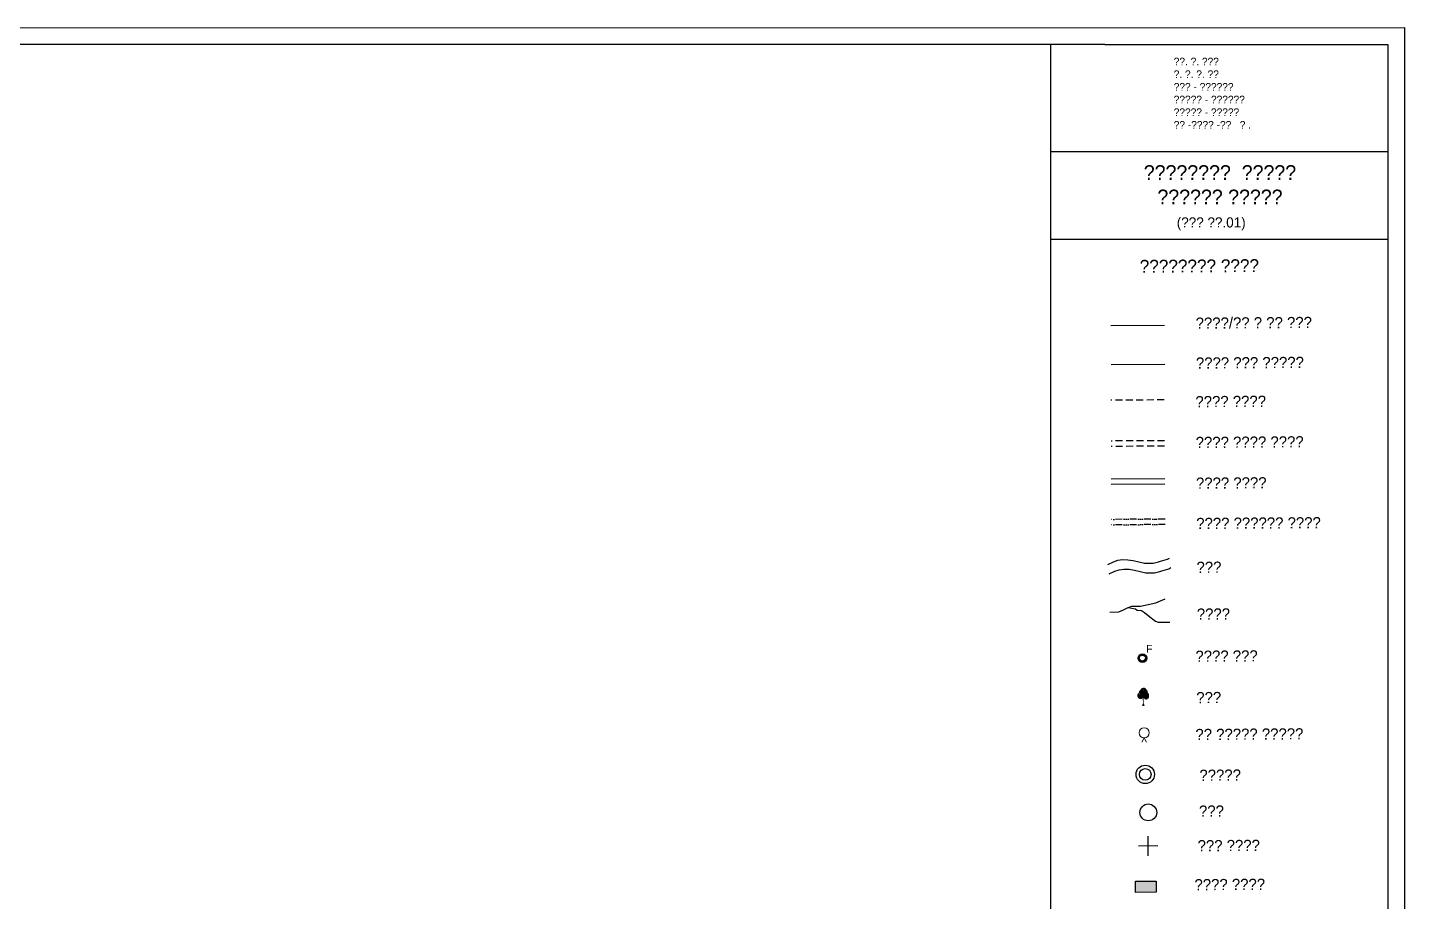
# Model space of a CAD drawing. Header units: millimetres. Extents: x -6521 to 1064, y -7 to 2171.
# Drawn here: x -6051.4 to -5581.9, y 1873.1 to 2170.9 of the extents above; entities that cross this region are included whole.
import ezdxf

# ---------------------------------------------------------------- set-up
doc = ezdxf.new("R2010")
doc.units = ezdxf.units.MM
for name, pattern in [('ACAD_ISO02W100', [15, 12, -3]), ('ACAD_ISO14W100', [24, 12, -3, 0, -3, 0, -3, 0, -3]), ('DASHED', [0.75, 0.5, -0.25]), ('DOT', [0.25, 0, -0.25])]:
    doc.linetypes.add(name, pattern=pattern)
for name, color, linetype in [('Legend', 250, 'Continuous'), ('Sym_F', 250, 'Continuous'), ('Sym_Seemachinh', 250, 'Continuous'), ('Sym_Shivchinh', 250, 'Continuous'), ('Sym_STONE', 250, 'Continuous'), ('Sym_Tree', 92, 'Continuous')]:
    doc.layers.add(name, color=color, linetype=linetype)
for name, color, linetype, lineweight in [('Poly_Hissa_Bndry', 1, 'Continuous', 25), ('Sym_Title', 1, 'ACAD_ISO02W100', 25), ('Sym_Well', 5, 'Continuous', 25)]:
    doc.layers.add(name, color=color, linetype=linetype, lineweight=lineweight)
doc.styles.get("Standard").update_dxf_attribs({"font": 'Sakal_Marathi_N_Ship.TTF'})
doc.styles.add('Text Map', font='')
doc.styles.get('Text Map').set_extended_font_data('Sakal Marathi')

# ---------------------------------------------------------------- blocks, each defined once
blk = doc.blocks.new('F')
at = {"layer": 'Sym_F'}
h = blk.add_hatch(color=256, dxfattribs=at)
h.paths.add_polyline_path([(-1, 0, 1), (1, 0, 1)])
h.paths.add_polyline_path([(0.69, 0, -1), (-0.69, 0, -1)], flags=16)
for radius in [1, 0.688]:
    blk.add_circle((0, 0), radius, dxfattribs=at)
at = {"layer": 'Sym_F', "linetype": 'Continuous'}
blk.add_text('F', height=1.8, dxfattribs=at).set_placement((0.85, 1.21, 1058.35))
blk = doc.blocks.new('Tree')
at = {"layer": 'Sym_Tree'}
for p, q in [((0.1, 3), (0, 2.99)), ((-0.16, 0), (0.13, 0))]:
    blk.add_line(p, q, dxfattribs=at)
at = {"layer": 'Sym_Tree', "color": 82, "const_width": 0.8}
for points in [[(-0.14, 1.47), (-0.1, 2.62)], [(-0.1, 1.46), (-0.06, 2.62)], [(0.05, 1.63), (0.1, 2.79)], [(0.2, 1.44), (0.24, 2.6)], [(-0.43, 1.74), (-0.28, 1.52)], [(-0.2, 1.68), (-0.05, 1.47)], [(0.6, 1.63), (0.38, 1.49)], [(0.44, 1.73), (0.59, 1.51)]]:
    blk.add_lwpolyline(points, dxfattribs=at)
at = {"layer": 'Sym_Tree', "color": 34}
blk.add_lwpolyline([(0, 0, 0.48, 0.16, 0), (0, 0.29, 0.16, 0.16, 0), (0, 1.48, 0.16, 0.16, 0)], format="xyseb", dxfattribs=at)
at = {"layer": 'Sym_Tree', "color": 82}
blk.add_open_spline([(-0.1, 1.43), (-0.17, 1.36), (-0.27, 1.24), (-0.46, 1.2), (-0.64, 1.21), (-0.79, 1.36), (-0.99, 1.53), (-0.9, 1.8), (-0.9, 2.07), (-0.59, 2.22), (-0.58, 2.58), (-0.35, 2.82), (-0.17, 2.98), (-0.04, 2.99), (0, 2.99)], degree=3, knots=[0, 0, 0, 0, 0.357151, 0.545743, 0.741494, 0.970117, 1.319935, 1.641608, 1.935314, 2.250626, 2.755061, 3.137005, 3.457298, 3.618487, 3.618487, 3.618487, 3.618487], dxfattribs=at)
blk.add_spline([(0.1, 1.43), (0.3, 1.22), (0.44, 1.16), (0.59, 1.16), (0.75, 1.25), (0.95, 1.45), (0.96, 1.7), (0.93, 1.94), (0.77, 2.13), (0.68, 2.52), (0.52, 2.78), (0.33, 2.96), (0.1, 3)], degree=3, dxfattribs=at)
for points in [[(-0.62, 2.27), (-0.62, 2.21), (-0.54, 2.47), (-0.54, 2.5)], [(-0.57, 2.44), (-0.6, 2.36), (-0.49, 2.59), (-0.5, 2.59)], [(-0.55, 2.54), (-0.57, 2.47), (-0.57, 2.44), (-0.6, 2.36)], [(-0.55, 2.48), (-0.55, 2.5), (-0.6, 2.36), (-0.59, 2.36)], [(-0.57, 2.4), (-0.6, 2.36), (-0.57, 2.47), (-0.54, 2.47)], [(-0.45, 2.73), (-0.52, 2.6), (-0.55, 2.48), (-0.58, 2.36)], [(-0.39, 2.55), (-0.5, 2.59), (-0.49, 2.45), (-0.58, 2.36)], [(-0.55, 2.48), (-0.58, 2.36), (-0.42, 2.42), (-0.39, 2.55)], [(-0.56, 2.46), (-0.55, 2.54), (-0.58, 2.39), (-0.57, 2.43)], [(-0.57, 2.47), (-0.54, 2.47), (-0.55, 2.54), (-0.57, 2.47)], [(-0.57, 2.39), (-0.57, 2.4), (-0.57, 2.43), (-0.55, 2.5)], [(-0.55, 2.54), (-0.52, 2.6), (-0.56, 2.46), (-0.55, 2.54)], [(-0.39, 2.55), (-0.46, 2.69), (-0.52, 2.6), (-0.55, 2.5)], [(-0.52, 2.6), (-0.55, 2.5), (-0.49, 2.45), (-0.39, 2.55)], [(-0.55, 2.5), (-0.53, 2.57), (-0.52, 2.6), (-0.53, 2.57)], [(-0.52, 2.6), (-0.53, 2.57), (-0.55, 2.54), (-0.52, 2.6)], [(-0.55, 2.54), (-0.55, 2.54), (-0.55, 2.5), (-0.53, 2.57)], [(-0.54, 2.47), (-0.54, 2.5), (-0.55, 2.48), (-0.55, 2.5)], [(0, 2.99), (-0.31, 2.84), (-0.45, 2.73), (-0.52, 2.6)], [(-0.49, 2.59), (-0.5, 2.59), (-0.38, 2.77), (-0.31, 2.84)], [(-0.49, 2.45), (-0.39, 2.55), (-0.39, 2.55), (-0.5, 2.59)], [(-0.42, 2.42), (-0.39, 2.55), (-0.39, 2.55), (-0.46, 2.69)], [(-0.38, 2.77), (-0.31, 2.84), (-0.45, 2.73), (-0.38, 2.77)], [(-0.39, 2.55), (-0.45, 2.66), (-0.41, 2.72), (-0.26, 2.81)], [(-0.45, 2.73), (-0.38, 2.77), (-0.4, 2.72), (-0.42, 2.74)], [(-0.4, 2.72), (-0.42, 2.74), (-0.45, 2.68), (-0.45, 2.66)], [(-0.45, 2.68), (-0.45, 2.66), (-0.43, 2.7), (-0.4, 2.72)], [(-0.41, 2.69), (-0.44, 2.68), (-0.45, 2.66), (-0.41, 2.69)], [(-0.45, 2.66), (-0.41, 2.69), (-0.07, 2.53), (0.05, 2.48)], [(-0.41, 2.69), (-0.41, 2.71), (-0.41, 2.69), (-0.44, 2.68)], [(-0.43, 2.7), (-0.4, 2.72), (0, 2.99), (-0.09, 2.98)], [(-0.43, 2.16), (-0.22, 2.16), (0.02, 2.32), (0.07, 2.48)], [(-0.41, 2.65), (-0.25, 2.61), (-0.26, 2.81), (0.06, 2.94)], [(-0.41, 2.72), (-0.26, 2.81), (-0.25, 2.61), (-0.41, 2.69)], [(-0.3, 2.8), (-0.26, 2.81), (-0.41, 2.69), (-0.41, 2.71)], [(-0.25, 2.61), (-0.41, 2.69), (-0.41, 2.65), (-0.25, 2.61)], [(-0.28, 2.82), (-0.37, 2.77), (-0.4, 2.72), (-0.28, 2.82)], [(-0.27, 2.82), (-0.37, 2.77), (-0.39, 2.71), (-0.37, 2.69)], [(-0.39, 2.71), (-0.37, 2.69), (-0.3, 2.8), (-0.26, 2.81)], [(-0.26, 2.81), (0.06, 2.94), (-0.27, 2.82), (-0.37, 2.77)], [(-0.31, 2.84), (-0.18, 2.9), (-0.28, 2.82), (-0.37, 2.77)], [(-0.18, 2.9), (-0.17, 2.95), (-0.25, 2.9), (-0.31, 2.84)], [(-0.25, 2.9), (-0.31, 2.84), (-0.18, 2.9), (-0.24, 2.9)], [(-0.18, 2.9), (-0.24, 2.9), (-0.31, 2.84), (-0.18, 2.9)], [(0.2, 2.99), (-0.06, 2.82), (-0.26, 2.82), (0, 2.99)], [(-0.26, 2.82), (0, 2.99), (0.09, 2.99), (0.04, 2.93)], [(-0.07, 2.53), (0.05, 2.48), (-0.26, 2.44), (-0.1, 2.44)], [(0, 2.99), (-0.09, 2.98), (-0.17, 2.95), (-0.25, 2.9)], [(-0.17, 2.95), (-0.25, 2.9), (-0.12, 2.96), (-0.09, 2.98)], [(-0.1, 2.97), (-0.12, 2.96), (-0.25, 2.9), (-0.18, 2.9)], [(-0.1, 2.97), (-0.18, 2.9), (-0.18, 2.93), (-0.25, 2.9)], [(-0.18, 2.93), (-0.25, 2.9), (-0.18, 2.9), (-0.17, 2.95)], [(0.28, 2.6), (-0.05, 2.61), (-0.19, 2.55), (-0.24, 2.66)], [(-0.2, 2.72), (-0.08, 2.82), (0.2, 2.99), (0.28, 2.6)], [(-0.06, 2.79), (-0.06, 2.82), (-0.2, 2.72), (-0.08, 2.82)], [(-0.12, 2.96), (-0.09, 2.98), (-0.18, 2.95), (-0.09, 2.98)], [(-0.18, 2.95), (-0.09, 2.98), (-0.1, 2.97), (-0.12, 2.96)], [(-0.13, 2.95), (-0.13, 2.95), (-0.1, 2.97), (-0.18, 2.9)], [(-0.13, 2.96), (-0.13, 2.96), (-0.18, 2.95), (-0.18, 2.9)], [(-0.18, 2.95), (-0.18, 2.9), (-0.13, 2.96), (-0.14, 2.95)], [(-0.13, 2.96), (-0.14, 2.95), (-0.13, 2.95)], [(0.28, 2.6), (-0.05, 2.61), (-0.06, 2.44), (-0.09, 2.35)], [(0, 2.99), (0.1, 3), (0.2, 2.99), (-0.06, 2.82)], [(0.2, 2.99), (0.28, 2.6), (-0.05, 2.61), (-0.06, 2.81)], [(0.37, 2.93), (0.29, 2.97), (-0.06, 2.81), (-0.06, 2.8)], [(-0.06, 2.81), (-0.06, 2.8), (-0.06, 2.82)], [(-0.06, 2.82), (-0.06, 2.82), (-0.06, 2.79), (-0.06, 2.82)], [(-0.05, 2.61), (-0.06, 2.81), (0.28, 2.6), (-0.05, 2.61)], [(0.22, 2.32), (0.27, 2.48), (0.28, 2.6), (-0.05, 2.61)], [(0.09, 2.99), (0.04, 2.93), (-0.03, 2.91), (0.02, 2.96)], [(-0.03, 2.91), (-0.02, 2.94), (0.02, 2.96), (0, 2.99)], [(-0.03, 2.91), (0.02, 2.96), (0.04, 2.93), (-0.03, 2.91)], [(0.04, 2.93), (-0.03, 2.91), (-0.02, 2.94), (0.02, 2.96)], [(0.02, 2.96), (0, 2.99), (0.09, 2.99), (0.02, 2.96)], [(0.09, 2.99), (0.02, 2.96), (0.1, 3), (0.2, 2.99)], [(0.1, 2.32), (0.07, 2.49), (0.08, 2.61), (0.41, 2.58)], [(0.52, 2.11), (0.31, 2.14), (0.1, 2.32), (0.07, 2.49)], [(0.57, 2.67), (0.46, 2.79), (0.2, 2.99), (0.08, 2.61)], [(0.2, 2.99), (0.08, 2.61), (0.41, 2.58), (0.45, 2.78)], [(0.41, 2.58), (0.45, 2.78), (0.08, 2.61), (0.41, 2.58)], [(0.08, 2.61), (0.41, 2.58), (0.39, 2.41), (0.41, 2.32)], [(0.08, 2.61), (0.41, 2.58), (0.54, 2.5), (0.6, 2.6)], [(0.12, 2.95), (0.09, 2.97), (0.17, 2.93), (0.09, 2.97)], [(0.17, 2.93), (0.09, 2.97), (0.1, 2.96), (0.12, 2.95)], [(0.6, 2.6), (0.57, 2.64), (0.21, 2.53), (0.09, 2.49)], [(0.21, 2.53), (0.09, 2.49), (0.39, 2.41), (0.23, 2.43)], [(0.1, 3), (0.2, 2.99), (0.32, 2.95), (0.29, 2.97)], [(0.12, 2.95), (0.14, 2.94), (0.13, 2.94)], [(0.56, 2.6), (0.41, 2.58), (0.45, 2.78), (0.14, 2.95)], [(0.45, 2.78), (0.14, 2.95), (0.45, 2.78), (0.54, 2.73)], [(0.2, 2.99), (0.5, 2.8), (0.62, 2.67), (0.67, 2.54)], [(0.6, 2.65), (0.57, 2.67), (0.2, 2.99), (0.29, 2.97)], [(0.2, 2.99), (0.29, 2.97), (0.37, 2.93), (0.44, 2.87)], [(0.37, 2.93), (0.44, 2.87), (0.32, 2.95), (0.29, 2.97)], [(0.3, 2.96), (0.32, 2.95), (0.44, 2.87), (0.38, 2.88)], [(0.33, 2.94), (0.33, 2.94), (0.3, 2.96), (0.38, 2.88)], [(0.3, 2.96), (0.38, 2.88), (0.37, 2.91), (0.44, 2.87)], [(0.44, 2.87), (0.38, 2.88), (0.33, 2.94), (0.33, 2.95)], [(0.33, 2.94), (0.33, 2.95), (0.37, 2.93), (0.38, 2.88)], [(0.37, 2.93), (0.38, 2.88), (0.33, 2.95), (0.34, 2.94)], [(0.37, 2.91), (0.44, 2.87), (0.38, 2.88), (0.37, 2.93)], [(0.38, 2.88), (0.37, 2.93), (0.44, 2.87), (0.5, 2.8)], [(0.44, 2.87), (0.5, 2.8), (0.38, 2.88), (0.43, 2.87)], [(0.38, 2.88), (0.43, 2.87), (0.5, 2.8), (0.38, 2.88)], [(0.5, 2.8), (0.38, 2.88), (0.46, 2.79), (0.54, 2.73)], [(0.58, 2.67), (0.45, 2.78), (0.41, 2.58), (0.57, 2.64)], [(0.41, 2.58), (0.57, 2.64), (0.56, 2.6), (0.41, 2.58)], [(0.54, 2.5), (0.6, 2.6), (0.58, 2.67), (0.45, 2.78)], [(0.45, 2.78), (0.54, 2.73), (0.55, 2.66), (0.53, 2.65)], [(0.55, 2.66), (0.53, 2.65), (0.47, 2.76), (0.45, 2.78)], [(0.47, 2.76), (0.45, 2.78), (0.57, 2.64), (0.58, 2.66)], [(0.46, 2.79), (0.54, 2.73), (0.57, 2.67), (0.46, 2.79)], [(0.47, 2.54), (0.48, 2.5), (0.49, 2.47), (0.47, 2.54)], [(0.64, 2.53), (0.65, 2.53), (0.55, 2.72), (0.5, 2.8)], [(0.55, 2.72), (0.5, 2.8), (0.62, 2.67), (0.55, 2.72)], [(0.55, 2.37), (0.54, 2.5), (0.54, 2.5), (0.62, 2.64)], [(0.54, 2.5), (0.62, 2.64), (0.67, 2.54), (0.68, 2.43)], [(0.67, 2.54), (0.68, 2.43), (0.62, 2.39), (0.54, 2.5)], [(0.62, 2.39), (0.54, 2.5), (0.54, 2.5), (0.65, 2.53)], [(0.54, 2.5), (0.65, 2.53), (0.62, 2.39), (0.7, 2.29)], [(0.69, 2.41), (0.7, 2.29), (0.55, 2.37), (0.54, 2.5)], [(0.62, 2.67), (0.55, 2.72), (0.57, 2.67), (0.59, 2.69)], [(0.57, 2.67), (0.59, 2.69), (0.61, 2.62), (0.6, 2.6)], [(0.61, 2.62), (0.6, 2.6), (0.6, 2.65), (0.57, 2.67)], [(0.57, 2.64), (0.58, 2.66), (0.57, 2.64), (0.6, 2.62)], [(0.57, 2.64), (0.6, 2.62), (0.6, 2.6), (0.57, 2.64)], [(0.62, 2.67), (0.67, 2.54), (0.69, 2.41), (0.7, 2.29)], [(0.7, 2.37), (0.72, 2.29), (0.64, 2.53), (0.65, 2.53)], [(0.68, 2.43), (0.68, 2.5), (0.67, 2.54), (0.68, 2.5)], [(0.69, 2.47), (0.67, 2.54), (0.69, 2.4), (0.69, 2.47)], [(0.69, 2.47), (0.69, 2.47), (0.68, 2.43), (0.68, 2.5)], [(0.7, 2.4), (0.68, 2.41), (0.69, 2.47), (0.7, 2.4)], [(0.69, 2.4), (0.69, 2.47), (0.7, 2.32), (0.69, 2.36)], [(0.69, 2.47), (0.7, 2.4), (0.7, 2.37), (0.72, 2.29)], [(-0.83, 1.97), (-0.9, 1.88), (-0.95, 1.62), (-0.58, 1.59)], [(-0.92, 1.7), (-0.95, 1.62), (-0.9, 1.88), (-0.93, 1.7)], [(-0.92, 1.7), (-0.92, 1.7), (-0.92, 1.7), (-0.95, 1.62)], [(-0.95, 1.62), (-0.58, 1.59), (-0.59, 1.22), (-0.67, 1.26)], [(-0.89, 1.45), (-0.93, 1.53), (-0.95, 1.62), (-0.66, 1.29)], [(-0.95, 1.62), (-0.66, 1.29), (-0.67, 1.27), (-0.76, 1.35)], [(-0.73, 1.36), (-0.76, 1.35), (-0.95, 1.62), (-0.73, 1.36)], [(-0.95, 1.62), (-0.73, 1.36), (-0.73, 1.36), (-0.93, 1.53)], [(-0.87, 1.44), (-0.93, 1.53), (-0.93, 1.53), (-0.95, 1.62)], [(-0.93, 1.53), (-0.95, 1.62), (-0.93, 1.54), (-0.91, 1.51)], [(-0.93, 1.54), (-0.91, 1.51), (-0.9, 1.88), (-0.87, 1.85)], [(-0.9, 1.88), (-0.93, 1.7), (-0.87, 1.85), (-0.87, 1.86)], [(-0.59, 1.22), (-0.67, 1.26), (-0.89, 1.45), (-0.93, 1.53)], [(-0.73, 1.36), (-0.93, 1.53), (-0.87, 1.44), (-0.93, 1.53)], [(-0.9, 1.88), (-0.87, 1.85), (-0.92, 1.7)], [(-0.85, 2.05), (-0.88, 1.99), (-0.89, 1.93), (-0.9, 1.88)], [(-0.77, 2.05), (-0.76, 1.78), (-0.9, 1.89), (-0.76, 1.78)], [(-0.89, 1.93), (-0.9, 1.88), (-0.82, 1.85), (-0.74, 2.01)], [(-0.9, 1.89), (-0.76, 1.78), (-0.69, 1.97), (-0.74, 2.01)], [(-0.85, 1.96), (-0.85, 1.96), (-0.83, 1.97), (-0.9, 1.88)], [(-0.85, 1.96), (-0.89, 1.94), (-0.86, 1.95), (-0.87, 2)], [(-0.86, 1.95), (-0.87, 2), (-0.88, 1.94), (-0.89, 1.94)], [(-0.88, 1.94), (-0.89, 1.94), (-0.89, 1.93), (-0.85, 1.97)], [(-0.89, 1.93), (-0.85, 1.97), (-0.85, 1.97)], [(-0.88, 1.91), (-0.88, 1.91), (-0.85, 1.96), (-0.89, 1.94)], [(-0.74, 2.08), (-0.77, 2.08), (-0.85, 2.05), (-0.88, 1.99)], [(-0.78, 2.04), (-0.82, 2.04), (-0.87, 2), (-0.88, 1.91)], [(-0.87, 2), (-0.88, 1.91), (-0.84, 1.97), (-0.83, 2.02)], [(-0.84, 1.94), (-0.84, 1.97), (-0.88, 1.91)], [(-0.83, 2.02), (-0.82, 2.04), (-0.87, 2), (-0.85, 2.05)], [(-0.87, 2), (-0.85, 2.05), (-0.84, 1.94), (-0.84, 1.97)], [(-0.86, 1.89), (-0.69, 1.93), (-0.85, 1.91), (-0.87, 1.85)], [(-0.85, 1.91), (-0.87, 1.85), (-0.85, 1.77), (-0.82, 1.83)], [(-0.85, 1.84), (-0.84, 1.87), (-0.87, 1.44), (-0.81, 1.4)], [(-0.87, 1.85), (-0.87, 1.86), (-0.58, 1.59), (-0.65, 1.65)], [(-0.87, 1.44), (-0.81, 1.4), (-0.67, 1.26), (-0.76, 1.34)], [(-0.82, 1.83), (-0.81, 1.8), (-0.86, 1.89), (-0.69, 1.93)], [(-0.8, 2.04), (-0.55, 2.12), (-0.85, 2.05), (-0.82, 2.08)], [(-0.85, 2.05), (-0.82, 2.08), (-0.8, 2.1), (-0.77, 2.12)], [(-0.85, 1.97), (-0.85, 1.97), (-0.85, 1.96)], [(-0.85, 1.77), (-0.82, 1.83), (-0.85, 1.84), (-0.84, 1.87)], [(-0.78, 2.02), (-0.84, 1.97), (-0.75, 2.03), (-0.77, 2.05)], [(-0.84, 1.97), (-0.83, 2.02), (-0.78, 2.04)], [(-0.82, 1.85), (-0.74, 2.01), (-0.78, 2.02), (-0.84, 1.97)], [(-0.78, 2.04), (-0.78, 2.04), (-0.83, 2.02), (-0.82, 2.04)], [(-0.77, 2.12), (-0.8, 2.1), (-0.82, 2.08), (-0.78, 2.09)], [(-0.82, 2.08), (-0.78, 2.09), (-0.77, 2.08), (-0.74, 2.08)], [(-0.76, 2.04), (-0.73, 2.06), (-0.78, 2.04), (-0.82, 2.04)], [(-0.76, 1.78), (-0.76, 1.78), (-0.79, 1.69), (-0.82, 1.85)], [(-0.79, 1.69), (-0.82, 1.85), (-0.65, 1.65), (-0.77, 1.77)], [(-0.75, 1.77), (-0.81, 1.8), (-0.82, 1.83), (-0.81, 1.8)], [(-0.77, 1.77), (-0.73, 1.75), (-0.75, 1.77), (-0.81, 1.8)], [(-0.73, 1.32), (-0.71, 1.39), (-0.81, 1.4), (-0.73, 1.36)], [(-0.81, 1.4), (-0.73, 1.36), (-0.66, 1.29), (-0.7, 1.32)], [(-0.8, 2.1), (-0.77, 2.12), (-0.74, 2.14), (-0.73, 2.09)], [(-0.74, 2.14), (-0.73, 2.09), (-0.77, 2.08), (-0.8, 2.1)], [(-0.75, 2.03), (-0.77, 2.05), (-0.8, 2.04), (-0.55, 2.12)], [(-0.77, 2.08), (-0.8, 2.1), (-0.77, 2.12), (-0.77, 2.1)], [(-0.8, 2.1), (-0.77, 2.1), (-0.77, 2.12), (-0.8, 2.1)], [(-0.77, 2.1), (-0.77, 2.1), (-0.8, 2.1), (-0.77, 2.1)], [(-0.76, 1.35), (-0.73, 1.36), (-0.79, 1.37), (-0.77, 1.35)], [(-0.79, 1.37), (-0.77, 1.35), (-0.77, 1.35), (-0.67, 1.27)], [(-0.76, 2.11), (-0.78, 2.09), (-0.69, 2.19)], [(-0.73, 2.09), (-0.77, 2.1), (-0.76, 2.11), (-0.78, 2.09)], [(-0.77, 2.12), (-0.77, 2.1), (-0.77, 2.12), (-0.76, 2.11)], [(-0.77, 2.12), (-0.76, 2.11), (-0.77, 2.1)], [(-0.77, 2.08), (-0.74, 2.08), (-0.73, 2.09), (-0.77, 2.1)], [(-0.74, 2.08), (-0.74, 2.08), (-0.74, 2.08), (-0.77, 2.08)], [(-0.69, 1.97), (-0.73, 2.06), (-0.77, 2.05), (-0.76, 1.78)], [(-0.73, 2.06), (-0.73, 2.01), (-0.77, 2.05), (-0.73, 2.06)], [(-0.77, 2.05), (-0.73, 2.06), (-0.73, 2.02), (-0.77, 2.03)], [(-0.73, 2.02), (-0.77, 2.03), (-0.73, 2.02), (-0.73, 2.06)], [(-0.62, 1.85), (-0.72, 1.75), (-0.77, 1.77), (-0.73, 1.75)], [(-0.65, 1.65), (-0.77, 1.77), (-0.76, 1.78), (-0.65, 1.71)], [(-0.77, 1.35), (-0.67, 1.27), (-0.73, 1.32), (-0.71, 1.39)], [(-0.67, 1.27), (-0.76, 1.34), (-0.77, 1.35), (-0.73, 1.36)], [(-0.77, 1.35), (-0.73, 1.36), (-0.59, 1.22), (-0.49, 1.21)], [(-0.47, 2.16), (-0.52, 1.63), (-0.76, 1.78), (-0.63, 2.04)], [(-0.52, 1.63), (-0.76, 1.78), (-0.74, 2.08), (-0.63, 2.11)], [(-0.73, 2.02), (-0.73, 2.06), (-0.76, 2.04), (-0.73, 2.06)], [(-0.76, 1.78), (-0.63, 2.04), (-0.65, 1.68), (-0.65, 1.53)], [(-0.7, 1.93), (-0.76, 1.78), (-0.74, 2.01), (-0.69, 1.97)], [(-0.69, 1.97), (-0.66, 1.92), (-0.76, 1.78), (-0.69, 1.93)], [(-0.7, 1.93), (-0.74, 1.95), (-0.7, 1.93), (-0.76, 1.96)], [(-0.7, 1.93), (-0.76, 1.96), (-0.7, 1.93), (-0.76, 1.78)], [(-0.76, 1.78), (-0.69, 1.93), (-0.7, 1.93), (-0.74, 1.95)], [(-0.76, 1.78), (-0.76, 1.78), (-0.62, 1.85), (-0.72, 1.75)], [(-0.58, 1.59), (-0.65, 1.65), (-0.53, 1.84), (-0.76, 1.78)], [(-0.53, 1.84), (-0.76, 1.78), (-0.76, 1.78)], [(-0.76, 1.78), (-0.65, 1.71), (-0.76, 1.78), (-0.69, 1.79)], [(-0.76, 1.78), (-0.69, 1.79), (-0.76, 1.78)], [(-0.52, 1.63), (-0.65, 1.68), (-0.52, 1.63), (-0.76, 1.78)], [(-0.67, 1.27), (-0.76, 1.35), (-0.73, 1.36), (-0.76, 1.35)], [(-0.73, 1.36), (-0.76, 1.35), (-0.73, 1.36), (-0.76, 1.35)], [(-0.67, 1.26), (-0.76, 1.34), (-0.76, 1.35), (-0.73, 1.36)], [(-0.68, 1.31), (-0.68, 1.3), (-0.67, 1.27), (-0.76, 1.34)], [(-0.63, 2.17), (-0.63, 2.23), (-0.74, 2.08)], [(-0.74, 2.14), (-0.74, 2.13), (-0.69, 2.19), (-0.63, 2.23)], [(-0.69, 2.19), (-0.63, 2.23), (-0.74, 2.08), (-0.74, 2.13)], [(-0.74, 2.08), (-0.74, 2.13), (-0.71, 2.1), (-0.63, 2.23)], [(-0.69, 2.19), (-0.69, 2.19), (-0.74, 2.14), (-0.74, 2.13)], [(-0.74, 2.08), (-0.63, 2.11), (-0.55, 2.17), (-0.63, 2.11)], [(-0.74, 2.08), (-0.74, 2.08), (-0.74, 2.08)], [(-0.74, 2.08), (-0.74, 2.08), (-0.74, 2.08)], [(-0.74, 2.01), (-0.71, 2.03), (-0.73, 2.06), (-0.73, 2.01)], [(-0.74, 2.01), (-0.69, 1.97), (-0.74, 2.01), (-0.71, 2.03)], [(-0.69, 1.97), (-0.74, 2.01), (-0.69, 1.97), (-0.74, 1.95)], [(-0.69, 1.97), (-0.74, 1.95), (-0.69, 1.97), (-0.66, 1.92)], [(-0.64, 2.09), (-0.63, 2.04), (-0.69, 1.97), (-0.73, 2.06)], [(-0.71, 2.1), (-0.63, 2.23), (-0.63, 2.17), (-0.58, 2.16)], [(-0.63, 2.14), (-0.63, 2.17), (-0.71, 2.1), (-0.63, 2.14)], [(-0.71, 2.1), (-0.63, 2.14), (-0.63, 2.17), (-0.7, 2.11)], [(-0.63, 2.17), (-0.7, 2.11), (-0.63, 2.14), (-0.63, 2.17)], [(-0.66, 1.29), (-0.7, 1.32), (-0.67, 1.27), (-0.64, 1.3)], [(-0.69, 2.19), (-0.63, 2.23), (-0.58, 2.36), (-0.6, 2.36)], [(-0.63, 2.27), (-0.63, 2.27), (-0.69, 2.19), (-0.63, 2.23)], [(-0.63, 2.04), (-0.64, 2.09), (-0.68, 1.95), (-0.69, 1.97)], [(-0.68, 1.95), (-0.69, 1.97), (-0.62, 1.97), (-0.64, 1.94)], [(-0.67, 1.27), (-0.64, 1.3), (-0.68, 1.31), (-0.68, 1.3)], [(-0.66, 1.92), (-0.64, 1.94), (-0.63, 2.04), (-0.64, 2.09)], [(-0.64, 1.88), (-0.6, 1.86), (-0.66, 1.92), (-0.64, 1.94)], [(-0.24, 1.29), (-0.1, 1.43), (-0.52, 1.63), (-0.66, 1.31)], [(-0.52, 1.63), (-0.66, 1.31), (-0.31, 1.38), (-0.51, 1.22)], [(-0.65, 1.68), (-0.65, 1.53), (-0.65, 1.53), (-0.53, 1.53)], [(-0.65, 1.53), (-0.53, 1.53), (-0.52, 1.63), (-0.65, 1.68)], [(-0.62, 1.97), (-0.63, 2.04), (-0.63, 2.04), (-0.64, 2.09)], [(-0.63, 2.04), (-0.64, 2.09), (-0.64, 2.09), (-0.59, 2.09)], [(-0.64, 2.09), (-0.59, 2.09), (-0.64, 2.09), (-0.63, 2.04)], [(-0.62, 1.97), (-0.64, 1.94), (-0.52, 1.63), (-0.59, 1.62)], [(-0.62, 1.85), (-0.64, 1.88), (-0.64, 1.94), (-0.6, 1.86)], [(-0.64, 1.94), (-0.6, 1.86), (-0.64, 1.94), (-0.6, 1.86)], [(-0.64, 1.94), (-0.6, 1.86), (-0.58, 1.94), (-0.64, 1.94)], [(-0.58, 1.94), (-0.64, 1.94), (-0.64, 1.88), (-0.6, 1.86)], [(-0.52, 1.63), (-0.59, 1.62), (-0.62, 1.85), (-0.64, 1.88)], [(-0.49, 2.45), (-0.58, 2.36), (-0.55, 2.17), (-0.63, 2.17)], [(-0.63, 2.17), (-0.63, 2.17), (-0.63, 2.17), (-0.63, 2.23)], [(-0.63, 2.14), (-0.63, 2.17), (-0.62, 2.21), (-0.63, 2.23)], [(-0.55, 2.17), (-0.63, 2.17), (-0.43, 2.16), (-0.22, 2.16)], [(-0.55, 2.17), (-0.63, 2.11), (-0.63, 2.04), (-0.63, 2.11)], [(-0.63, 2.04), (-0.63, 2.11), (-0.63, 2.17)], [(-0.63, 2.17), (-0.63, 2.17), (-0.63, 2.17)], [(-0.63, 2.17), (-0.58, 2.16), (-0.63, 2.14), (-0.63, 2.17)], [(-0.47, 2.16), (-0.55, 2.17), (-0.62, 1.97), (-0.63, 2.04)], [(-0.58, 2.36), (-0.6, 2.36), (-0.61, 2.32), (-0.62, 2.3)], [(-0.62, 2.24), (-0.62, 2.21), (-0.58, 2.36), (-0.56, 2.28)], [(-0.61, 2.32), (-0.58, 2.36), (-0.62, 2.27), (-0.62, 2.21)], [(-0.61, 2.32), (-0.62, 2.3), (-0.62, 2.24), (-0.62, 2.21)], [(-0.58, 2.36), (-0.56, 2.28), (-0.61, 2.32), (-0.58, 2.36)], [(-0.58, 2.39), (-0.57, 2.43), (-0.57, 2.4), (-0.6, 2.36)], [(-0.6, 2.36), (-0.59, 2.36), (-0.57, 2.39), (-0.57, 2.4)], [(-0.59, 1.22), (-0.49, 1.21), (-0.41, 1.22), (-0.32, 1.24)], [(-0.46, 1.21), (-0.49, 1.21), (-0.59, 1.22), (-0.5, 1.21)], [(-0.55, 2.17), (-0.32, 2.2), (-0.49, 2.45), (-0.38, 2.29)], [(-0.49, 2.45), (-0.38, 2.29), (-0.32, 2.2), (-0.55, 2.17)], [(-0.29, 2.35), (-0.32, 2.2), (-0.55, 2.17), (-0.32, 2.2)], [(-0.32, 2.2), (-0.55, 2.17), (-0.43, 2.16)], [(-0.47, 2.16), (-0.35, 2.09), (-0.47, 2.16), (-0.55, 2.17)], [(-0.31, 1.38), (-0.51, 1.22), (-0.25, 1.3), (-0.31, 1.38)], [(-0.51, 1.22), (-0.46, 1.22), (-0.32, 1.24), (-0.29, 1.27)], [(-0.32, 1.24), (-0.37, 1.24), (-0.49, 1.22), (-0.51, 1.25)], [(-0.49, 1.22), (-0.51, 1.25), (-0.51, 1.22), (-0.46, 1.22)], [(-0.4, 1.22), (-0.4, 1.22), (-0.5, 1.21), (-0.51, 1.22)], [(-0.5, 1.21), (-0.51, 1.22), (-0.45, 1.21), (-0.41, 1.22)], [(-0.26, 2.44), (-0.1, 2.44), (-0.29, 2.35), (-0.49, 2.45)], [(-0.29, 2.35), (-0.49, 2.45), (-0.29, 2.35), (-0.32, 2.2)], [(-0.25, 1.3), (-0.31, 1.38), (-0.29, 1.27), (-0.49, 1.21)], [(-0.29, 1.27), (-0.49, 1.21), (-0.32, 1.24), (-0.37, 1.24)], [(-0.29, 1.27), (-0.41, 1.22), (-0.45, 1.22), (-0.49, 1.21)], [(-0.45, 1.22), (-0.49, 1.21), (-0.32, 1.24), (-0.29, 1.27)], [(-0.4, 1.21), (-0.45, 1.21), (-0.46, 1.21), (-0.49, 1.21)], [(-0.35, 2.09), (-0.33, 2.16), (-0.47, 2.16), (-0.35, 2.09)], [(-0.45, 1.21), (-0.41, 1.22), (-0.4, 1.21), (-0.45, 1.21)], [(-0.43, 2.16), (-0.43, 2.16), (-0.35, 2.09), (-0.33, 2.16)], [(-0.41, 1.22), (-0.32, 1.24), (-0.24, 1.29), (-0.1, 1.43)], [(-0.32, 1.24), (-0.29, 1.27), (-0.29, 1.27), (-0.41, 1.22)], [(-0.4, 1.22), (-0.32, 1.25), (-0.28, 1.26), (-0.29, 1.27)], [(-0.32, 1.25), (-0.3, 1.26), (-0.4, 1.22), (-0.39, 1.24)], [(-0.32, 1.24), (-0.32, 1.24), (-0.4, 1.22), (-0.32, 1.25)], [(0.27, 1.83), (-0.21, 1.81), (-0.27, 2.16), (-0.32, 1.63)], [(-0.32, 1.24), (-0.29, 1.27), (-0.24, 1.29), (-0.28, 1.26)], [(-0.24, 1.29), (-0.29, 1.27), (-0.32, 1.24)], [(-0.28, 1.26), (-0.29, 1.26), (-0.32, 1.25), (-0.3, 1.26)], [(-0.32, 1.24), (-0.32, 1.24), (-0.32, 1.24)], [(-0.26, 2.44), (-0.29, 2.35), (-0.29, 2.35), (-0.26, 2.44)], [(-0.24, 1.29), (-0.28, 1.26), (-0.24, 1.29), (-0.29, 1.27)], [(-0.28, 1.26), (-0.29, 1.27), (-0.28, 1.26), (-0.29, 1.26)], [(-0.09, 2.35), (-0.06, 2.44), (0.27, 1.83), (-0.21, 1.81)], [(0.41, 2.32), (0.39, 2.41), (-0.01, 1.85), (0.46, 1.77)], [(-0.01, 1.85), (0.46, 1.77), (0.56, 2.11), (0.55, 1.58)], [(0.22, 1.27), (0.1, 1.43), (0.55, 1.58), (0.64, 1.24)], [(0.11, 1.43), (0.1, 1.45), (0.19, 1.39), (0.19, 1.41)], [(0.38, 1.18), (0.3, 1.22), (0.22, 1.27), (0.1, 1.43)], [(0.1, 1.22), (0.1, 1.22), (0.1, 1.22)], [(0.11, 1.43), (0.11, 1.43), (0.19, 1.39), (0.11, 1.43)], [(0.32, 2.11), (0.32, 2.11), (0.23, 2.05), (0.22, 2.12)], [(0.39, 2.41), (0.23, 2.43), (0.41, 2.32), (0.62, 2.39)], [(0.3, 1.22), (0.27, 1.24), (0.23, 1.27), (0.27, 1.24)], [(0.23, 1.27), (0.27, 1.24), (0.23, 1.27), (0.27, 1.24)], [(0.23, 1.27), (0.27, 1.24), (0.3, 1.22)], [(0.31, 1.35), (0.48, 1.17), (0.24, 1.28), (0.31, 1.35)], [(0.24, 1.28), (0.31, 1.35), (0.27, 1.24), (0.47, 1.16)], [(0.27, 1.24), (0.47, 1.16), (0.3, 1.22), (0.34, 1.2)], [(0.48, 1.17), (0.44, 1.17), (0.3, 1.22), (0.27, 1.24)], [(0.3, 1.22), (0.27, 1.24), (0.27, 1.24), (0.38, 1.18)], [(0.27, 1.24), (0.38, 1.18), (0.43, 1.17), (0.47, 1.16)], [(0.43, 1.17), (0.47, 1.16), (0.3, 1.22), (0.27, 1.24)], [(0.27, 1.24), (0.27, 1.24), (0.29, 1.22), (0.28, 1.23)], [(0.57, 1.15), (0.47, 1.16), (0.38, 1.18), (0.3, 1.22)], [(0.3, 1.22), (0.34, 1.2), (0.46, 1.17), (0.49, 1.2)], [(0.65, 2.11), (0.72, 2.09), (0.52, 2.11), (0.31, 2.14)], [(0.55, 1.58), (0.64, 1.24), (0.31, 1.35), (0.48, 1.17)], [(0.37, 1.18), (0.37, 1.18), (0.47, 1.16), (0.48, 1.17)], [(0.47, 1.16), (0.48, 1.17), (0.42, 1.17), (0.38, 1.18)], [(0.39, 2.41), (0.41, 2.32), (0.41, 2.32), (0.39, 2.41)], [(0.41, 2.32), (0.62, 2.39), (0.41, 2.32), (0.42, 2.16)], [(0.41, 2.32), (0.42, 2.16), (0.65, 2.11), (0.42, 2.16)], [(0.65, 2.11), (0.42, 2.16), (0.62, 2.39), (0.49, 2.25)], [(0.62, 2.39), (0.49, 2.25), (0.42, 2.16), (0.65, 2.11)], [(0.42, 2.16), (0.65, 2.11), (0.52, 2.11)], [(0.43, 2.05), (0.42, 2.12), (0.56, 2.11), (0.43, 2.05)], [(0.44, 1.22), (0.48, 1.24), (0.44, 1.2), (0.42, 1.23)], [(0.44, 1.2), (0.42, 1.23), (0.47, 1.24), (0.46, 1.23)], [(0.56, 2.11), (0.43, 2.05), (0.56, 2.11), (0.65, 2.11)], [(0.56, 1.26), (0.44, 1.2), (0.51, 1.24), (0.5, 1.31)], [(0.6, 1.31), (0.52, 1.28), (0.44, 1.22), (0.48, 1.24)], [(0.58, 1.28), (0.56, 1.26), (0.56, 1.26), (0.44, 1.2)], [(0.44, 1.2), (0.55, 1.25), (0.56, 1.26), (0.52, 1.28)], [(0.44, 1.2), (0.55, 1.26), (0.52, 1.28), (0.55, 1.26)], [(0.47, 1.24), (0.46, 1.23), (0.44, 1.2), (0.55, 1.25)], [(0.46, 1.17), (0.49, 1.2), (0.48, 1.17), (0.44, 1.17)], [(0.44, 1.16), (0.47, 1.16), (0.57, 1.15), (0.47, 1.16)], [(0.67, 1.34), (0.6, 1.31), (0.45, 1.18), (0.55, 1.25)], [(0.45, 1.18), (0.55, 1.25), (0.55, 1.26), (0.52, 1.28)], [(0.76, 1.26), (0.72, 1.28), (0.57, 1.15), (0.47, 1.16)], [(0.51, 1.24), (0.5, 1.31), (0.6, 1.31), (0.52, 1.28)], [(0.52, 1.28), (0.74, 1.43), (0.67, 1.34), (0.74, 1.43)], [(0.55, 1.26), (0.52, 1.28), (0.58, 1.28), (0.56, 1.26)], [(0.52, 1.28), (0.55, 1.26), (0.52, 1.28), (0.55, 1.26)], [(0.68, 1.6), (0.67, 1.46), (0.67, 1.46), (0.54, 1.47)], [(0.67, 1.46), (0.54, 1.47), (0.55, 1.58), (0.68, 1.6)], [(0.56, 2.11), (0.55, 1.58), (0.8, 1.7), (0.71, 1.97)], [(0.55, 1.58), (0.8, 1.7), (0.82, 2), (0.72, 2.03)], [(0.68, 1.9), (0.7, 1.87), (0.55, 1.58), (0.62, 1.56)], [(0.55, 1.58), (0.62, 1.56), (0.68, 1.77), (0.7, 1.81)], [(0.55, 1.58), (0.68, 1.6), (0.55, 1.58), (0.8, 1.7)], [(0.56, 2.11), (0.65, 2.11), (0.68, 1.9), (0.71, 1.97)], [(0.97, 1.51), (0.6, 1.52), (0.57, 1.15), (0.65, 1.18)], [(0.57, 1.15), (0.65, 1.18), (0.89, 1.35), (0.94, 1.43)], [(0.6, 1.52), (0.68, 1.58), (0.58, 1.79), (0.8, 1.7)], [(0.58, 1.79), (0.8, 1.7), (0.8, 1.7)], [(0.9, 1.88), (0.96, 1.78), (0.97, 1.51), (0.6, 1.52)], [(0.92, 1.75), (0.92, 1.76), (0.6, 1.52), (0.68, 1.58)], [(0.62, 2.39), (0.7, 2.29), (0.65, 2.11), (0.72, 2.09)], [(0.83, 1.94), (0.85, 1.96), (0.88, 1.94), (0.64, 2.06)], [(0.88, 1.94), (0.64, 2.06), (0.92, 1.95), (0.9, 1.98)], [(0.7, 1.87), (0.66, 1.79), (0.64, 1.88), (0.7, 1.87)], [(0.64, 1.88), (0.7, 1.87), (0.7, 1.81), (0.66, 1.79)], [(0.89, 1.35), (0.94, 1.43), (0.97, 1.51), (0.64, 1.22)], [(0.97, 1.51), (0.64, 1.22), (0.65, 1.2), (0.75, 1.26)], [(0.82, 2), (0.72, 2.03), (0.65, 2.11), (0.72, 2.03)], [(0.65, 2.11), (0.72, 2.03), (0.71, 1.97), (0.72, 2.03)], [(0.68, 1.77), (0.7, 1.81), (0.7, 1.87), (0.66, 1.79)], [(0.7, 1.87), (0.66, 1.79), (0.7, 1.87), (0.66, 1.79)], [(0.7, 1.81), (0.66, 1.79), (0.72, 1.84), (0.7, 1.87)], [(0.73, 2.19), (0.72, 2.14), (0.68, 2.41), (0.67, 2.43)], [(0.68, 2.41), (0.67, 2.43), (0.69, 2.41), (0.68, 2.43)], [(0.73, 2.17), (0.72, 2.14), (0.7, 2.29), (0.67, 2.21)], [(0.7, 2.29), (0.67, 2.21), (0.72, 2.25), (0.7, 2.29)], [(0.8, 2.01), (0.73, 2.15), (0.72, 2.09), (0.67, 2.1)], [(0.72, 2.09), (0.67, 2.1), (0.72, 2.07), (0.72, 2.09)], [(0.8, 1.7), (0.71, 1.97), (0.68, 1.6), (0.67, 1.46)], [(0.69, 2.41), (0.68, 2.43), (0.72, 2.29), (0.7, 2.29)], [(0.7, 2.32), (0.7, 2.33), (0.69, 2.36), (0.68, 2.43)], [(0.7, 2.33), (0.72, 2.29), (0.7, 2.4), (0.68, 2.41)], [(0.68, 1.9), (0.71, 1.97), (0.71, 1.97), (0.72, 2.02)], [(0.71, 1.97), (0.72, 2.02), (0.72, 2.02), (0.68, 2.02)], [(0.72, 2.02), (0.68, 2.02), (0.72, 2.02), (0.71, 1.97)], [(0.74, 1.88), (0.75, 1.89), (0.68, 1.9), (0.7, 1.87)], [(0.8, 1.7), (0.8, 1.7), (0.68, 1.77), (0.76, 1.66)], [(0.68, 1.77), (0.76, 1.66), (0.81, 1.68), (0.77, 1.67)], [(0.82, 1.6), (0.87, 1.75), (0.68, 1.58), (0.81, 1.68)], [(0.8, 1.7), (0.68, 1.64), (0.8, 1.7), (0.73, 1.71)], [(0.68, 1.58), (0.81, 1.68), (0.8, 1.7), (0.68, 1.64)], [(0.7, 2.32), (0.69, 2.36), (0.7, 2.33), (0.72, 2.29)], [(0.72, 2.29), (0.7, 2.29), (0.7, 2.32), (0.7, 2.33)], [(0.79, 2.11), (0.73, 2.15), (0.7, 2.29), (0.72, 2.29)], [(0.7, 2.29), (0.72, 2.29), (0.72, 2.25), (0.73, 2.22)], [(0.72, 2.25), (0.7, 2.29), (0.73, 2.19), (0.72, 2.14)], [(0.72, 1.84), (0.7, 1.87), (0.71, 1.97), (0.72, 2.02)], [(0.71, 1.97), (0.72, 2.03), (0.72, 2.09)], [(0.71, 1.97), (0.72, 2.02), (0.74, 1.88), (0.75, 1.89)], [(0.72, 2.02), (0.71, 1.97), (0.75, 1.89), (0.81, 1.97)], [(0.72, 2.25), (0.73, 2.22), (0.73, 2.17), (0.72, 2.14)], [(0.72, 2.09), (0.72, 2.09), (0.72, 2.09), (0.73, 2.15)], [(0.72, 2.09), (0.73, 2.15), (0.82, 2)], [(0.72, 2.06), (0.72, 2.09), (0.72, 2.14), (0.73, 2.15)], [(0.72, 2.09), (0.72, 2.09), (0.72, 2.09)], [(0.72, 2.07), (0.72, 2.09), (0.8, 2.01), (0.72, 2.06)], [(0.8, 2.01), (0.72, 2.06), (0.72, 2.09), (0.79, 2.03)], [(0.72, 2.09), (0.79, 2.03), (0.72, 2.06), (0.72, 2.09)], [(0.75, 1.89), (0.81, 1.86), (0.75, 1.89), (0.72, 1.84)], [(0.75, 1.89), (0.72, 1.84), (0.8, 1.7), (0.75, 1.85)], [(0.72, 1.28), (0.75, 1.26), (0.97, 1.51), (0.72, 1.28)], [(0.97, 1.51), (0.72, 1.28), (0.72, 1.28), (0.94, 1.43)], [(0.74, 2.2), (0.74, 2.2), (0.79, 2.11), (0.73, 2.15)], [(0.83, 2.06), (0.83, 2.04), (0.79, 2.11), (0.73, 2.15)], [(0.79, 2.11), (0.73, 2.15), (0.82, 2), (0.83, 2.04)], [(0.82, 2), (0.83, 2.04), (0.8, 2.01), (0.73, 2.15)], [(0.8, 1.7), (0.73, 1.71), (0.8, 1.7)], [(0.75, 1.89), (0.81, 1.97), (0.85, 1.96), (0.8, 1.7)], [(0.81, 1.92), (0.75, 1.89), (0.81, 1.92), (0.79, 1.94)], [(0.96, 1.78), (0.8, 1.7), (0.75, 1.89), (0.81, 1.92)], [(0.75, 1.89), (0.81, 1.92), (0.75, 1.89), (0.81, 1.86)], [(0.76, 1.85), (0.8, 1.7), (0.81, 1.92), (0.75, 1.89)], [(0.8, 1.7), (0.75, 1.85), (0.76, 1.85), (0.81, 1.86)], [(0.87, 1.73), (0.86, 1.71), (0.91, 1.79), (0.75, 1.85)], [(0.91, 1.79), (0.75, 1.85), (0.91, 1.81), (0.92, 1.75)], [(0.76, 1.85), (0.81, 1.86), (0.76, 1.85), (0.83, 1.87)], [(0.76, 1.85), (0.83, 1.87), (0.76, 1.85), (0.8, 1.7)], [(0.81, 1.68), (0.77, 1.67), (0.79, 1.69), (0.86, 1.71)], [(0.84, 2.02), (0.86, 1.99), (0.79, 2.11)], [(0.79, 2.11), (0.79, 2.11), (0.83, 2.06), (0.83, 2.04)], [(0.81, 1.92), (0.79, 1.94), (0.81, 1.97), (0.8, 1.93)], [(0.79, 1.69), (0.86, 1.71), (0.87, 1.73), (0.86, 1.71)], [(0.81, 1.97), (0.8, 1.93), (0.85, 1.96), (0.81, 1.98)], [(0.85, 1.96), (0.8, 1.7), (0.96, 1.78), (0.8, 1.7)], [(0.9, 1.74), (0.89, 1.77), (0.87, 1.34), (0.8, 1.31)], [(0.8, 1.7), (0.8, 1.7), (0.82, 1.6), (0.87, 1.75)], [(0.85, 1.96), (0.81, 1.98), (0.81, 1.93), (0.84, 1.94)], [(0.81, 1.93), (0.84, 1.94), (0.81, 1.93), (0.81, 1.97)], [(0.81, 1.93), (0.81, 1.97), (0.84, 1.95), (0.81, 1.97)], [(0.84, 1.95), (0.81, 1.97), (0.85, 1.94), (0.89, 1.95)], [(0.87, 1.75), (0.81, 1.92), (0.85, 1.93), (0.91, 1.87)], [(0.96, 1.82), (0.96, 1.78), (0.87, 1.75), (0.81, 1.92)], [(0.88, 2), (0.86, 2.03), (0.83, 2.06), (0.82, 2.01)], [(0.83, 2.06), (0.82, 2.01), (0.85, 1.99), (0.88, 2)], [(0.82, 2.01), (0.86, 2), (0.84, 2.02), (0.86, 1.99)], [(0.85, 1.99), (0.82, 2), (0.82, 2.01), (0.86, 2)], [(0.82, 2), (0.82, 2), (0.82, 2)], [(0.82, 2), (0.82, 2), (0.82, 2)], [(0.82, 2), (0.82, 2), (0.82, 2), (0.85, 1.99)], [(0.82, 2), (0.85, 1.99), (0.93, 1.95), (0.95, 1.89)], [(0.9, 1.98), (0.86, 1.99), (0.85, 1.99), (0.82, 2)], [(0.85, 1.93), (0.91, 1.87), (0.83, 1.94), (0.85, 1.96)], [(0.86, 2.03), (0.85, 2), (0.86, 2.03), (0.84, 2.02)], [(0.86, 2.03), (0.84, 2.02), (0.86, 2)], [(0.85, 1.99), (0.88, 2), (0.86, 2.03), (0.85, 2)], [(0.85, 1.94), (0.89, 1.95), (0.94, 1.9), (0.94, 1.81)], [(0.85, 1.94), (0.85, 1.94), (0.9, 1.92), (0.89, 1.95)], [(0.91, 1.87), (0.9, 1.92), (0.85, 1.94)], [(0.92, 1.95), (0.9, 1.98), (0.88, 2), (0.86, 2.03)], [(0.88, 2), (0.86, 2), (0.86, 2.03), (0.88, 2)], [(0.86, 2.03), (0.88, 2), (0.9, 1.98), (0.86, 1.99)], [(0.86, 2), (0.86, 2), (0.88, 2), (0.86, 2)], [(0.91, 1.81), (0.92, 1.75), (0.9, 1.67), (0.87, 1.73)], [(0.9, 1.67), (0.87, 1.73), (0.9, 1.74), (0.89, 1.77)], [(0.87, 1.34), (0.94, 1.43), (0.94, 1.42), (0.97, 1.51)], [(0.9, 1.92), (0.89, 1.95), (0.94, 1.9), (0.93, 1.95)], [(0.94, 1.9), (0.93, 1.95), (0.9, 1.84), (0.91, 1.87)], [(0.94, 1.9), (0.94, 1.81), (0.91, 1.87), (0.9, 1.92)], [(0.91, 1.86), (0.91, 1.86), (0.9, 1.88), (0.96, 1.78)], [(0.9, 1.84), (0.91, 1.87), (0.94, 1.81)], [(0.91, 1.86), (0.95, 1.83), (0.93, 1.85), (0.94, 1.9)], [(0.92, 1.87), (0.92, 1.87), (0.91, 1.86)], [(0.94, 1.81), (0.94, 1.81), (0.91, 1.86), (0.95, 1.83)], [(0.94, 1.84), (0.95, 1.83), (0.95, 1.82), (0.92, 1.87)], [(0.95, 1.82), (0.92, 1.87), (0.92, 1.87)], [(0.94, 1.43), (0.92, 1.41), (0.96, 1.78), (0.92, 1.75)], [(0.96, 1.78), (0.92, 1.75), (0.95, 1.59)], [(0.96, 1.78), (0.97, 1.59), (0.92, 1.75), (0.92, 1.76)], [(0.94, 1.42), (0.97, 1.51), (0.94, 1.43), (0.92, 1.41)], [(0.93, 1.95), (0.95, 1.89), (0.96, 1.82), (0.96, 1.78)], [(0.93, 1.85), (0.94, 1.9), (0.94, 1.84), (0.95, 1.83)], [(0.95, 1.59), (0.97, 1.51), (0.96, 1.78), (0.97, 1.59)], [(0.95, 1.59), (0.95, 1.59), (0.95, 1.59), (0.97, 1.51)]]:
    blk.add_solid(points, dxfattribs=at)
at = {"layer": 'Sym_Tree'}
for points in [[(-0.02, 2.94), (0.02, 2.96), (-0.03, 2.91), (-0.02, 2.94)], [(0.32, 2.95), (0.29, 2.97), (0.37, 2.93), (0.33, 2.95)], [(0.32, 2.95), (0.33, 2.95), (0.37, 2.93), (0.29, 2.97)], [(0.37, 2.93), (0.33, 2.95), (0.32, 2.95), (0.31, 2.95)], [(0.32, 2.95), (0.31, 2.95), (0.32, 2.95), (0.33, 2.95)]]:
    blk.add_solid(points, dxfattribs=at)
blk = doc.blocks.new('Sym_stone')
at = {"layer": 'Sym_STONE'}
blk.add_circle((0, 0), 0.604, dxfattribs=at)
blk = doc.blocks.new('COMPOUND')
at = {"layer": 'Sym_Shivchinh'}
for points in [[(0.195, 0), (-0.195, 0)], [(0, -0.195), (0, 0.195)]]:
    blk.add_lwpolyline(points, dxfattribs=at)
blk = doc.blocks.new('EkmotechiVahivat')
at = {"color": 5, "lineweight": 20}
for q in [(-0.45, -1.71), (0.44, -1.71)]:
    blk.add_line((0, -0.82), q, dxfattribs=at)
blk.add_circle((0, 0.18), 1, dxfattribs=at)
blk = doc.blocks.new('WELL PAKKA1')
for radius in [0.862, 0.546]:
    blk.add_circle((0, 0), radius)
blk = doc.blocks.new('STONESQUAREFILLED')
at = {"layer": 'Sym_Seemachinh'}
blk.add_hatch(color=256, dxfattribs=at).paths.add_polyline_path([(0.382, -0.207), (0.382, 0.207), (-0.382, 0.207), (-0.382, -0.207)])
for p, q in [((-0.382, 0.207), (0.382, 0.207)), ((-0.382, -0.207), (-0.382, 0.207)), ((0.382, 0.207), (0.382, -0.207)), ((0.382, -0.207), (-0.382, -0.207))]:
    blk.add_line(p, q, dxfattribs=at)
blk = doc.blocks.new('A$7E821C93839164')
at = {"layer": 'Legend'}
blk.add_line((24.14, 433.32), (4.98, 433.32), dxfattribs=at)
at = {"layer": 'Legend', "linetype": 'DASHED', "ltscale": 5, "flags": 128}
for points in [[(23.87, 406.67), (4.71, 406.67)], [(23.87, 392.09), (4.71, 392.09)], [(23.87, 390.14), (4.71, 390.14)]]:
    blk.add_lwpolyline(points, dxfattribs=at)
at = {"layer": 'Legend', "ltscale": 5, "flags": 128}
for points in [[(23.87, 378.44), (4.71, 378.44)], [(23.87, 376.5), (4.71, 376.5)]]:
    blk.add_lwpolyline(points, dxfattribs=at)
at = {"layer": 'Legend', "linetype": 'ACAD_ISO14W100', "ltscale": 0.2, "flags": 128}
for points in [[(23.87, 364.04), (4.71, 364.04)], [(23.87, 362.09), (4.71, 362.09)]]:
    blk.add_lwpolyline(points, dxfattribs=at)
at = {"layer": 'Legend', "color": 5, "lineweight": 30}
for points in [[(3.34, 347.95), (5.35, 348.88), (6.92, 349.41), (8.54, 349.61), (10.51, 349.56), (12.34, 349.24), (16.42, 348.25), (18.23, 348.25), (19.48, 348.25), (21.45, 348.75), (22.17, 348.93), (24.7, 349.63), (25.36, 350.05)], [(3.78, 344.55), (5.79, 345.47), (7.36, 346), (8.98, 346.2), (10.96, 346.15), (12.78, 345.84), (16.86, 344.84), (18.67, 344.84), (19.92, 344.84), (21.9, 345.34), (22.62, 345.52), (25.14, 346.22), (25.8, 346.65)]]:
    blk.add_lwpolyline(points, dxfattribs=at)
at = {"layer": 'Legend', "lineweight": 30}
for points in [[(3.86, 330.86), (7.07, 330.92), (8.73, 331.67), (10.41, 332.42), (11.79, 332.93), (14.85, 332.97), (20.42, 334.13), (23.75, 335.45)], [(10.41, 332.42), (13.03, 332.01), (13.7, 331.54), (15.27, 331.32), (16.34, 330.66), (18.23, 329.14), (19.69, 327.85), (20.27, 327.51), (21.12, 327.2), (21.68, 327.11), (25.32, 327.14)]]:
    blk.add_lwpolyline(points, dxfattribs=at)
at = {"layer": 'Poly_Hissa_Bndry'}
blk.add_line((24.14, 419.39), (4.98, 419.39), dxfattribs=at)
at = {"layer": 'Legend', "lineweight": 30, "xscale": 4.978190150479863, "yscale": 4.978190150479863, "zscale": 4.978190150479863}
blk.add_blockref('Sym_stone', (17.18, 259.1), dxfattribs=at)
at = {"layer": 'Legend', "xscale": 18.01241475484189, "yscale": 18.01241475484189, "zscale": 18.01241475484189}
blk.add_blockref('COMPOUND', (17.05, 247.09), dxfattribs=at)
at = {"layer": 'Legend', "xscale": 9.64457768256354, "yscale": 9.64457768256354, "zscale": 9.64457768256354, "rotation": 180.0575139951047}
blk.add_blockref('STONESQUAREFILLED', (16.13, 232.51), dxfattribs=at)
at = {"layer": 'Sym_F', "xscale": 1.563861357631042, "yscale": 1.563861357631042, "zscale": 1.563861357631042}
blk.add_blockref('F', (15.44, 314.33), dxfattribs=at)
at = {"layer": 'Sym_Tree', "xscale": 2.001742537767734, "yscale": 2.001742537767734, "zscale": 2.001742537767734}
blk.add_blockref('Tree', (15.65, 297.46), dxfattribs=at)
at = {"layer": 'Sym_Well', "xscale": 1.79657132651811, "yscale": 1.79657132651811, "zscale": 1.79657132651811}
blk.add_blockref('EkmotechiVahivat', (15.9, 287.27), dxfattribs=at)
at = {"layer": 'Sym_Well', "xscale": 3.837785259060257, "yscale": 3.837785259060252, "zscale": 3.837785259060252, "rotation": 0.516537439861604}
blk.add_blockref('WELL PAKKA1', (16.18, 272.7), dxfattribs=at)
at = {"layer": 'Legend', "color": 7, "style": 'Text Map'}
for s, p in [('सर्व्हे/गट नं ची हद्द', (35.3, 432.06)), ('सर्व्हे नंबर दुरुस्ती', (35.3, 417.79)), ('कच्चा रस्ता', (35.03, 403.96)), ('कच्चा गाडी रस्ता', (35.03, 389.37)), ('पक्का रस्ता', (35.03, 374.79)), ('नविन संपादित रस्ता', (35.03, 360.38)), ('नदी', (35.03, 344.69)), ('नाला', (35.03, 327.94)), ('कायम दगड', (34.43, 312.86)), ('झाड', (34.64, 298.05)), ('एक मोटेची विहीर', (34.24, 284.86)), ('विहिर', (35.57, 270.26)), ('दगड', (35.34, 257.43)), ('शिव चिन्ह', (34.76, 245.05)), ('सिमा चिन्ह', (33.55, 231.11))]:
    blk.add_text(s, height=4, dxfattribs=at).set_placement(p)
blk = doc.blocks.new('A$7E821C9392E256')
at = {"layer": 'Sym_Well', "color": 0, "linetype": 'DOT', "ltscale": 2.5}
blk.add_blockref('A$7E821C93839164', (0, 0), dxfattribs=at)
at = {"layer": 'Legend', "insert": (15.41, 456.83), "char_height": 4.5945, "width": 263.8061, "attachment_point": 1}
blk.add_mtext('{\\fMangal|b0|i0|c1|p2;समजुतीच्या टिपा }', dxfattribs=at)

msp = doc.modelspace()

# ---------------------------------------------------------------- linework, layer by layer
at = {"layer": 'Legend'}
msp.add_lwpolyline([(-6520.89, 2170.78), (-5581.9, 2170.88), (-5581.9, 1569.33), (-6520.89, 1569.23)], close=True, dxfattribs=at)
at = {"layer": 'Legend', "lineweight": 30}
for points in [[(-5684.06, 2165.16), (-6515.16, 2165.06), (-6515.16, 1574.95), (-5684.06, 1575.05)], [(-5702.55, 2165.16), (-5702.55, 2128.6)], [(-5684.06, 2165.16), (-5587.62, 2165.16)], [(-5587.62, 2165.16), (-5587.62, 2128.6)], [(-5702.55, 2128.6), (-5587.62, 2128.6)], [(-5702.55, 2128.6), (-5702.55, 2098.82)], [(-5587.62, 2128.6), (-5587.62, 2098.82)], [(-5702.55, 2098.82), (-5587.62, 2098.82)], [(-5702.55, 2098.82), (-5702.55, 2067.64)], [(-5587.62, 2098.82), (-5587.62, 2084.09)], [(-5587.62, 2084.09), (-5587.62, 2077.85)], [(-5587.62, 2077.85), (-5587.62, 2067.64)], [(-5702.55, 2067.64), (-5702.55, 1690.81)], [(-5587.62, 2067.64), (-5587.62, 1690.81)]]:
    msp.add_lwpolyline(points, dxfattribs=at)

# ---------------------------------------------------------------- block references
at = {"layer": 'Legend', "color": 0, "linetype": 'DOT', "ltscale": 2.5, "xscale": 0.9521807286309103, "yscale": 0.9521807286309106, "zscale": 0.9521807286309106, "rotation": 0.3808048571883156}
msp.add_blockref('A$7E821C9392E256', (-5683.96, 1656.63), dxfattribs=at)

# ---------------------------------------------------------------- texts
at = {"layer": 'Sym_Title', "lineweight": 25}
for s, insert, char_height, width, attachment_point in [('मौ. नं. ११३ \\Pप. ह. नं. २०    \\Pगाव - खैरलांजी    \\Pतालुका - मोहाडी  \\Pजिल्हा - भंडारा \\Pसन -१९१६ -१७   ई . ', (-5660.58, 2160.61), 2.5893, 153.9018, 1), ('{\\fSakal Marathi|b1|i0|c1|p2;अभिलेखाचा  प्रकार\\P\\pxi0.0049519;बंदोबस्त नकाशा}', (-5644.81, 2117.33), 4.99, 102.136, 5), ('({\\fMangal|b0|i0|c1|p2;शीट क्र}.01)', (-5647.79, 2103.97), 3.4346, 27.5361, 5)]:
    msp.add_mtext(s, dxfattribs=dict(at, insert=insert, char_height=char_height, width=width, attachment_point=attachment_point))

doc.saveas('drawing.dxf')
